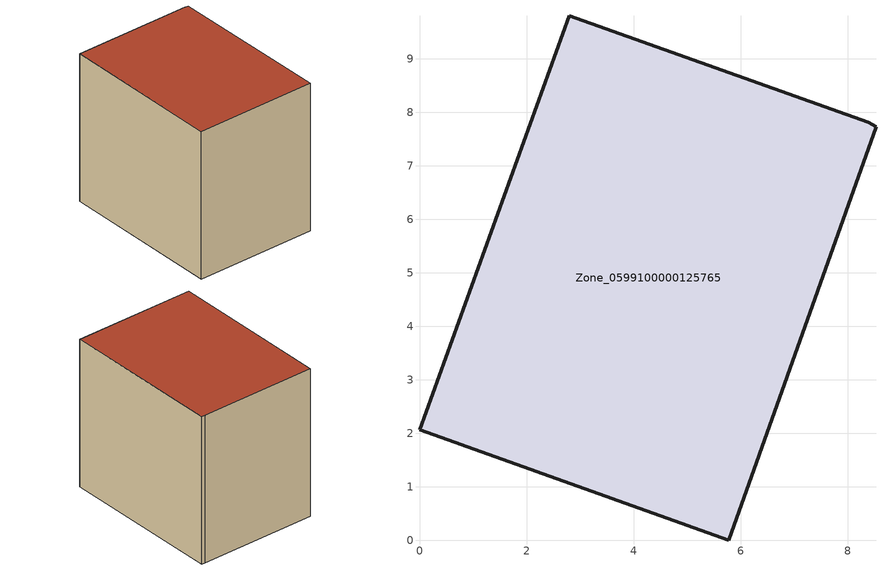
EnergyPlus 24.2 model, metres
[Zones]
Zone_0599100000125765
 floor ground (C_G): 5.78,0 0,2.06 2.8,9.8 8.38,7.81 8.53,7.72 z0.56
 wall outside (C_F): 0,2.06 5.78,0 8.53,7.72 8.38,7.81 2.8,9.8 0,2.06 z0.56:8.08
 roof outside (C_R): 8.53,7.72 8.38,7.81 2.8,9.8 0,2.06 5.78,0 z8.08
[BUILDING]
Pand.0599100000125765: North Axis=0; Terrain=City; Loads Convergence Tolerance Value=0.04; Temperature Convergence Tolerance Value=0.4; Solar Distribution=FullExterior; Maximum Number of Warmup Days=25; Minimum Number of Warmup Days=1
[Site:Location]
Rotterdam.The.Hague.AP_ZH_NLD Design_Conditions: Latitude=51.96; Longitude=4.45; Time Zone=1; Elevation=-4.5
[SITE:GROUNDTEMPERATURE:BUILDINGSURFACE]
18, 18, 18, 18, 18, 18, 18, 18, 18, 18, 18, 18
[MATERIAL] Thermal Absorptance=0.9; Solar Absorptance=0.7; Visible Absorptance=0.7
Name | Roughness | Thickness | Conductivity | Density | Specific Heat
G.TI.1965-1974 | MediumSmooth | 0.15 | 0.882353 | 540 | 1210
F.TI.1965-1974 | Rough | 0.3 | 0.697674 | 1920 | 840
R.TI.1965-1974 | MediumRough | 0.2 | 0.232558 | 1500 | 1000
[CONSTRUCTION]
C_G: G.TI.1965-1974
C_F: F.TI.1965-1974
C_R: R.TI.1965-1974
[ZONE]
Zone_0599100000125765: Type=1; Multiplier=1; Ceiling Height=Autocalculate; Volume=Autocalculate; Floor Area=autocalculate; Part of Total Floor Area=Yes
[ZONEINFILTRATION:DESIGNFLOWRATE]
Infil_Zone_0599100000125765: Zone or ZoneList or Space or SpaceList=Zone_0599100000125765; Schedule=AlwaysOn; Design Flow Rate Calculation Method=Flow/Area; Flow Rate per Floor Area=0.003; Constant Term Coefficient=1; Temperature Term Coefficient=0; Velocity Term Coefficient=0; Velocity Squared Term Coefficient=0
[HVACTEMPLATE:ZONE:IDEALLOADSAIRSYSTEM]
Zone_0599100000125765: Maximum Heating Supply Air Temperature=50; Minimum Cooling Supply Air Temperature=13; Maximum Heating Supply Air Humidity Ratio=0.0156; Minimum Cooling Supply Air Humidity Ratio=0.0077; Heating Limit=NoLimit; Cooling Limit=NoLimit; Dehumidification Control Type=ConstantSensibleHeatRatio; Cooling Sensible Heat Ratio=0.7; Dehumidification Setpoint=60; Humidification Control Type=None; Humidification Setpoint=30; Outdoor Air Method=None; Outdoor Air Flow Rate per Person=0.00944; Outdoor Air Flow Rate per Zone Floor Area=0; Outdoor Air Flow Rate per Zone=0; Demand Controlled Ventilation Type=None; Outdoor Air Economizer Type=NoEconomizer; Heat Recovery Type=None; Sensible Heat Recovery Effectiveness=0.7; Latent Heat Recovery Effectiveness=0.65
[ZONECONTROL:THERMOSTAT]
ThermostatControl_Zone_0599100000125765: Zone or ZoneList=Zone_0599100000125765; Control Type Schedule=DualSetpointControlType; Control 1=Thermostat_Zone_0599100000125765; Temperature Difference Between Cutout And Setpoint=0
[THERMOSTATSETPOINT:DUALSETPOINT]
Thermostat_Zone_0599100000125765: Heating Setpoint Temperature Schedule=HeatingSetpoint_Zone_0599100000125765; Cooling Setpoint Temperature Schedule=CoolingSetpoint_Zone_0599100000125765
[SCHEDULE:COMPACT]
HeatingSetpoint_Zone_0599100000125765: Through: 12/31, For: AllDays, Until: 24:00, 21
CoolingSetpoint_Zone_0599100000125765: Through: 12/31, For: AllDays, Until: 24:00, 24
DualSetpointControlType: Through: 12/31, For: AllDays, Until: 24:00, 4
AlwaysOn: Through: 12/31, For: AllDays, Until: 24:00, 1
